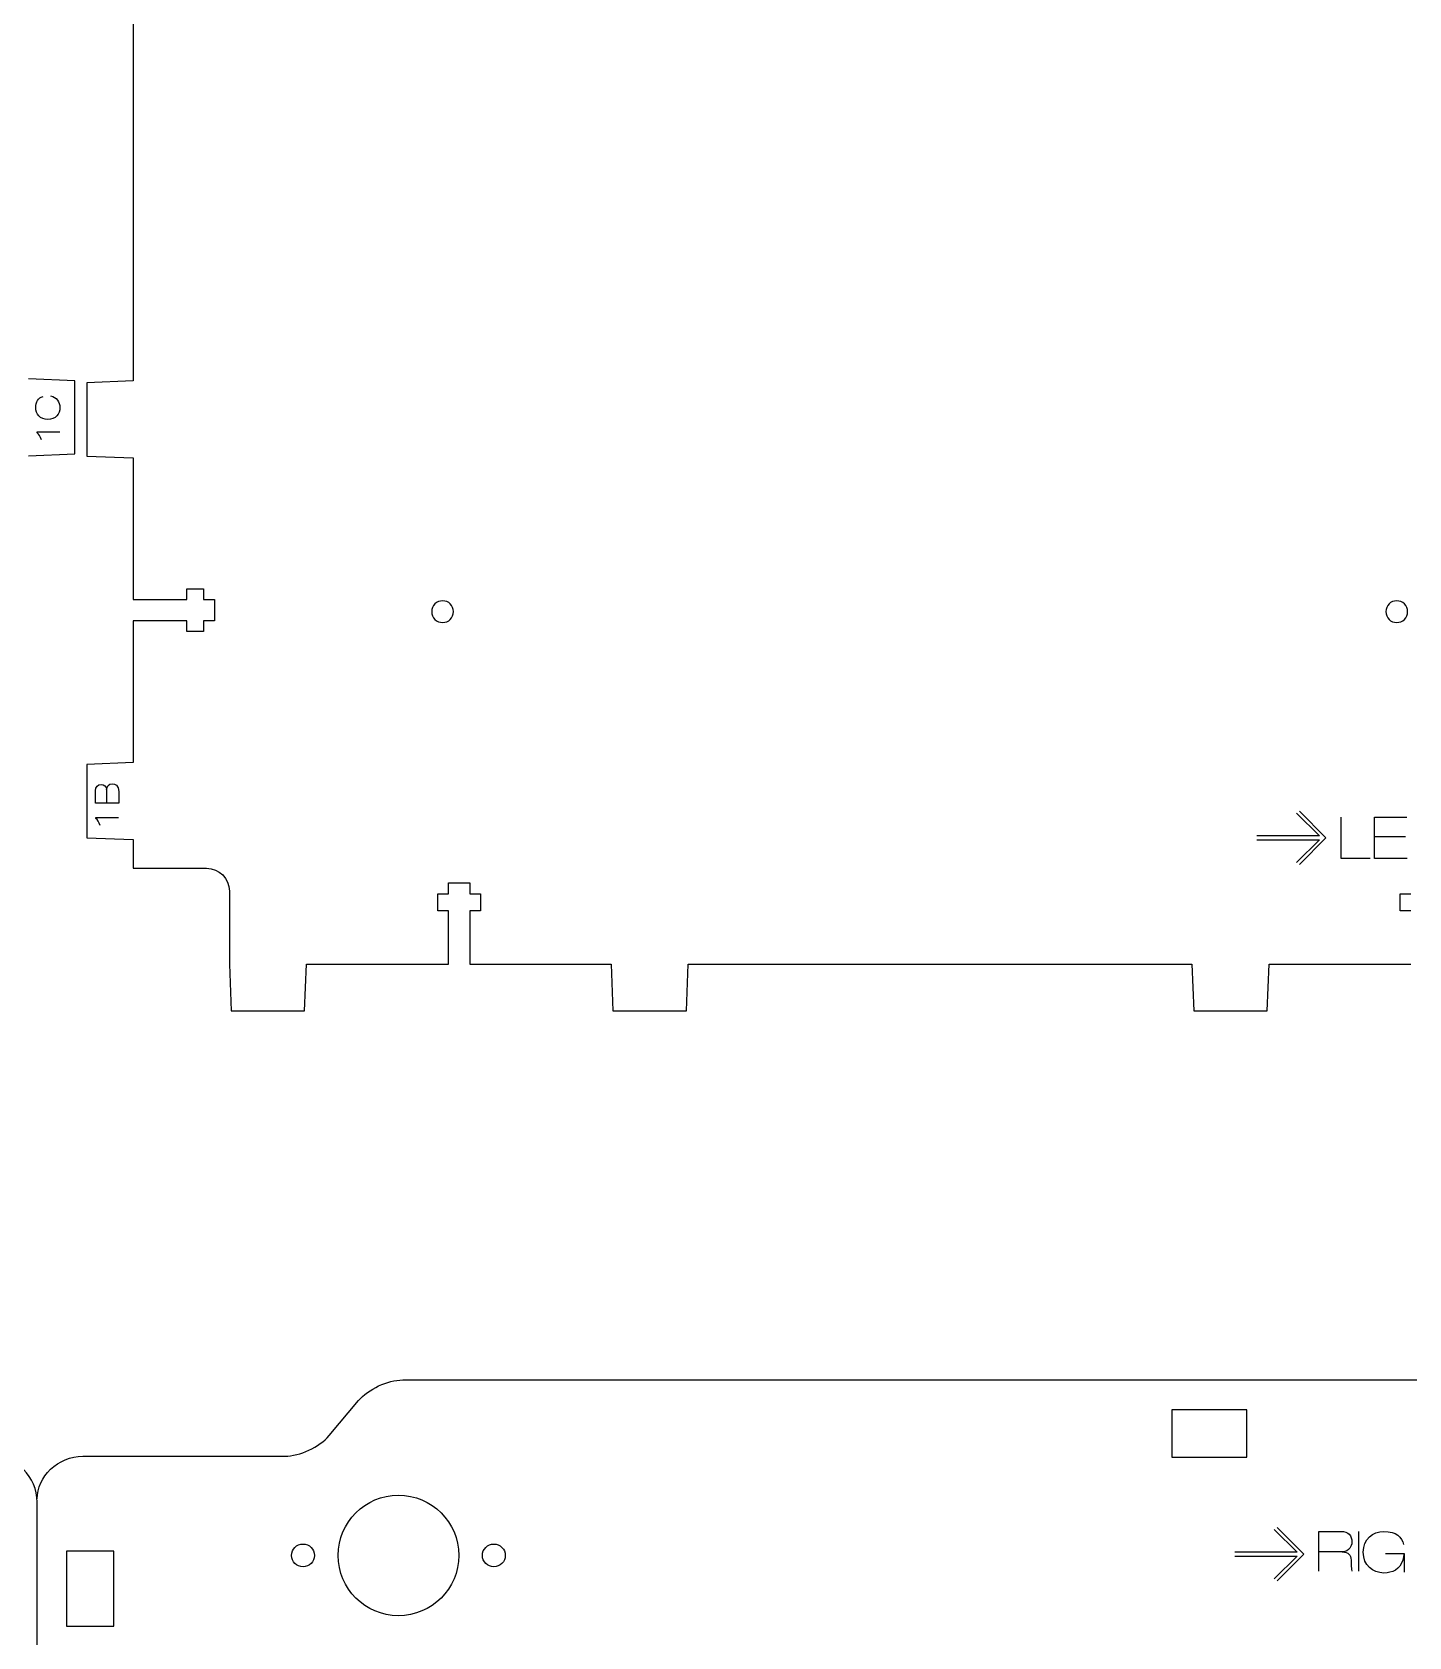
# Model space of a CAD drawing. Header units: millimetres. Extents: x -127 to 1881, y -61 to 1624.
# Drawn here: x 230.8 to 411.7, y 728.3 to 939.3 of the extents above; entities that cross this region are included whole.
import ezdxf

# ---------------------------------------------------------------- set-up
doc = ezdxf.new("R2010")
doc.units = ezdxf.units.MM
doc.layers.get('0').update_dxf_attribs({"linetype": 'CONTINUOUS', "true_color": 0xffffff})

msp = doc.modelspace()

# ---------------------------------------------------------------- linework, layer by layer
at = {"color": 7, "true_color": 0xffffff}
for points in [[(244.06, 950.27), (244.06, 893.41), (237.95, 893.16), (237.95, 883.53), (244.06, 883.28), (244.06, 864.69), (251.1, 864.69), (251.1, 866.09), (253.31, 866.09), (253.31, 864.69), (254.76, 864.69), (254.76, 861.88), (253.31, 861.88), (253.31, 860.47), (251.1, 860.47), (251.1, 861.88), (244.06, 861.88), (244.06, 843.25), (237.95, 843), (237.95, 833.37), (244.06, 833.11), (244.07, 833.11), (244.07, 829.35), (253.7, 829.35)], [(230.29, 883.56), (236.4, 883.81), (236.4, 893.44), (230.29, 893.69)], [(231.44, 886.59), (231.44, 886.7), (234.43, 886.7)], [(284.73, 864.51), (284.73, 864.51)], [(410.12, 864.51), (410.12, 864.51)], [(240.57, 839.7), (240.56, 837.91)], [(240.56, 839.7), (240.57, 839.7)], [(239.12, 837.91), (239.12, 839.56)], [(242.16, 839.45), (242.16, 837.91), (239.12, 837.91), (239.12, 837.91)], [(239.15, 835.9), (239.15, 836.01), (242.13, 836.01)], [(396.95, 836.6), (399.95, 833.6), (391.75, 833.6)], [(397.33, 836.84), (400.82, 833.35), (397.33, 829.86)], [(406.65, 830.62), (402.82, 830.62), (402.82, 836.08)], [(411.48, 830.62), (407.18, 830.62), (407.18, 836.08), (411.43, 836.08)], [(407.18, 833.54), (411.26, 833.54)], [(391.75, 833.1), (399.95, 833.1), (396.94, 830.09)], [(256.71, 826.34), (256.71, 816.73), (256.71, 816.73), (256.96, 810.62), (266.59, 810.62), (266.84, 816.73), (285.49, 816.73), (285.49, 823.77), (284.08, 823.77), (284.08, 825.98), (285.49, 825.98), (285.49, 827.43), (288.3, 827.43), (288.3, 825.98), (289.7, 825.98), (289.7, 823.77), (288.3, 823.77), (288.3, 816.73), (306.87, 816.73), (307.12, 810.62), (316.76, 810.62), (317.01, 816.73), (383.2, 816.73), (383.46, 810.62), (393.09, 810.62), (393.34, 816.73), (411.97, 816.73)], [(411.97, 823.77), (410.56, 823.77), (410.56, 825.98), (411.97, 825.98)], [(279.49, 762.09), (541.63, 762.09)], [(269.81, 754.77), (273.68, 759.38)], [(380.55, 751.95), (390.43, 751.95), (390.43, 758.17), (380.55, 758.17), (380.55, 751.95), (380.55, 751.95)], [(237.46, 752.06), (264, 752.06)], [(231.44, 378.85), (231.44, 746.04)], [(394.4, 742.68), (397.89, 739.19), (394.4, 735.7)], [(394.03, 742.44), (397.03, 739.44), (388.83, 739.44)], [(399.9, 736.94), (399.9, 742.17), (402.77, 742.17)], [(405.09, 742.17), (405.09, 736.94)], [(235.3, 729.71), (241.52, 729.71), (241.52, 739.6), (235.3, 739.6), (235.3, 729.71), (235.3, 729.71)], [(388.83, 738.94), (397.03, 738.94), (394.02, 735.93)], [(402.97, 739.5), (402.97, 739.48), (399.9, 739.48)], [(408.63, 739.28), (411.09, 739.28), (411.09, 736.83)], [(266.38, 737.52), (266.38, 737.52)], [(291.46, 737.52), (291.46, 737.52)], [(278.92, 731.1), (278.92, 731.1)]]:
    msp.add_lwpolyline(points, dxfattribs=at)
for points in [[(231.26, 889.91), (231.26, 890.63), (231.55, 891.2), (232.21, 891.36)], [(233.21, 891.43), (234.02, 891.34), (234.43, 890.61), (234.43, 889.91)], [(232.84, 888.34), (231.84, 888.34), (231.26, 889.05), (231.26, 889.91)], [(234.43, 889.91), (234.43, 889.05), (233.85, 888.34), (232.84, 888.34)], [(232, 885.65), (231.89, 886.1), (231.65, 886.41), (231.44, 886.59)], [(284.73, 864.51), (283.94, 864.51), (283.3, 863.87), (283.3, 863.08)], [(283.3, 863.08), (283.3, 862.29), (283.94, 861.65), (284.73, 861.65)], [(286.16, 863.08), (286.16, 863.87), (285.52, 864.51), (284.73, 864.51)], [(284.73, 861.65), (285.52, 861.65), (286.16, 862.29), (286.16, 863.08)], [(410.12, 864.51), (409.33, 864.51), (408.69, 863.87), (408.69, 863.08)], [(408.69, 863.08), (408.69, 862.29), (409.33, 861.65), (410.12, 861.65)], [(411.55, 863.08), (411.55, 863.87), (410.91, 864.51), (410.12, 864.51)], [(410.12, 861.65), (410.91, 861.65), (411.55, 862.29), (411.55, 863.08)], [(239.12, 839.56), (239.12, 840.04), (239.38, 840.37), (239.88, 840.37)], [(239.88, 840.37), (240.23, 840.37), (240.57, 840.06), (240.56, 839.7)], [(240.57, 839.7), (240.59, 840.1), (240.8, 840.46), (241.33, 840.46)], [(241.33, 840.46), (241.68, 840.46), (242.16, 840.24), (242.16, 839.45)], [(239.71, 834.96), (239.6, 835.42), (239.35, 835.72), (239.15, 835.9)], [(253.7, 829.35), (255.36, 829.35), (256.71, 828), (256.71, 826.34)], [(273.68, 759.38), (274.93, 760.87), (277.54, 762.09), (279.49, 762.09)], [(264, 752.06), (265.94, 752.06), (268.56, 753.28), (269.81, 754.77)], [(231.44, 746.04), (231.44, 749.35), (228.73, 752.06), (225.42, 752.06)], [(231.44, 746.44), (231.44, 749.35), (234.15, 752.06), (237.46, 752.06)], [(271, 739.02), (271, 743.4), (274.55, 746.95), (278.92, 746.95)], [(278.92, 746.95), (283.3, 746.95), (286.85, 743.4), (286.85, 739.02)], [(264.88, 739.02), (264.88, 739.85), (265.55, 740.52), (266.38, 740.52)], [(266.38, 740.52), (267.21, 740.52), (267.89, 739.85), (267.89, 739.02)], [(289.96, 739.02), (289.96, 739.85), (290.63, 740.52), (291.46, 740.52)], [(291.46, 740.52), (292.29, 740.52), (292.97, 739.85), (292.97, 739.02)], [(402.77, 742.17), (403.82, 742.17), (404.22, 741.67), (404.22, 740.74)], [(404.22, 740.74), (404.22, 740.25), (403.88, 739.55), (402.97, 739.5)], [(405.73, 739.44), (405.73, 741.17), (406.94, 742.17), (408.44, 742.17)], [(408.44, 742.17), (410.07, 742.17), (410.82, 741.45), (411.01, 740.44)], [(266.38, 737.52), (265.55, 737.52), (264.88, 738.19), (264.88, 739.02)], [(267.89, 739.02), (267.89, 738.19), (267.21, 737.52), (266.38, 737.52)], [(278.92, 731.1), (274.55, 731.1), (271, 734.64), (271, 739.02)], [(286.85, 739.02), (286.85, 734.64), (283.3, 731.1), (278.92, 731.1)], [(291.46, 737.52), (290.63, 737.52), (289.96, 738.19), (289.96, 739.02)], [(292.97, 739.02), (292.97, 738.19), (292.29, 737.52), (291.46, 737.52)], [(402.97, 739.48), (403.77, 739.48), (404.12, 739.1), (404.12, 738.39)], [(404.12, 738.39), (404.12, 738.2), (404.14, 737.16), (404.24, 736.94)], [(408.44, 736.71), (406.94, 736.71), (405.73, 737.71), (405.73, 739.44)], [(410.91, 738.4), (410.54, 737.2), (409.53, 736.71), (408.44, 736.71)], [(411.09, 739.28), (411.01, 738.67), (410.91, 738.4), (410.91, 738.4)]]:
    msp.add_open_spline(points, degree=3, dxfattribs=at)

doc.saveas('drawing.dxf')
